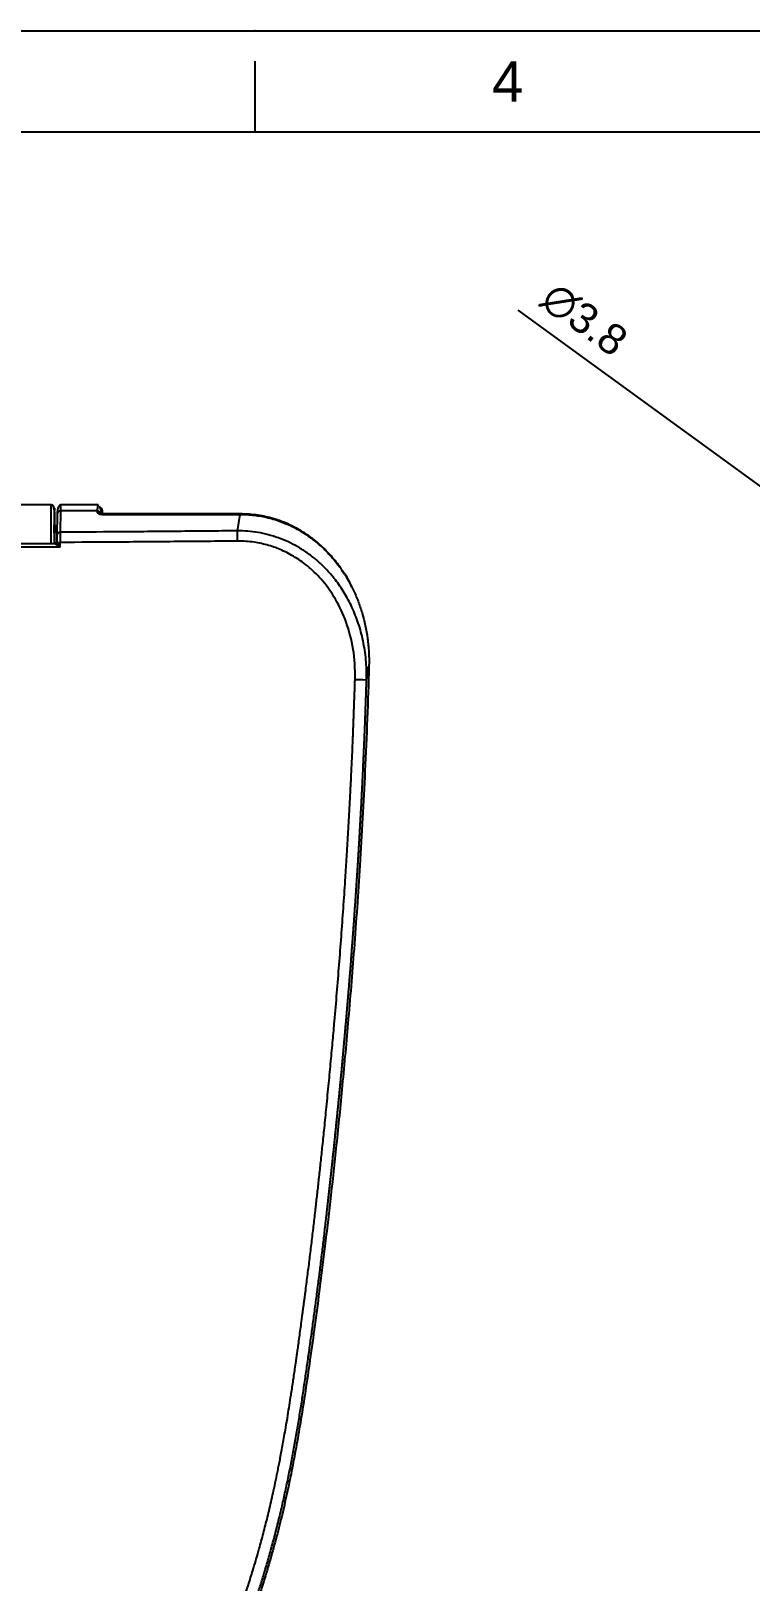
# Model space of a CAD drawing. Header units: millimetres. Extents: x 1301 to 1721, y -207 to 90.
# Drawn here: x 1438.5 to 1509.7, y -63 to 90.3 of the extents above; entities that cross this region are included whole.
import ezdxf

# ---------------------------------------------------------------- set-up
doc = ezdxf.new("R2010")
doc.units = ezdxf.units.MM
doc.layers.add('DIM', color=5, linetype='Continuous')
doc.layers.add('FORM', color=7, linetype='Continuous')
doc.styles.get("Standard").update_dxf_attribs({"font": 'arial.ttf'})
doc.dimstyles.new('사본 Standard', dxfattribs={"dimtxt": 2.5, "dimasz": 3, "dimexe": 1, "dimexo": 1, "dimgap": 0.9, "dimtad": 1, "dimdec": 1, "dimdsep": 46, "dimtxsty": 'Standard', "dimcen": 0.09, "dimclrd": 3, "dimclre": 3, "dimclrt": 2, "dimadec": 0, "dimazin": 0, "dimtfac": 1, "dimtdec": 1, "dimtmove": 0, "dimatfit": 3, "dimfxl": 1.25, "dimtolj": 1, "dimtzin": 0, "dimarcsym": 1})

# ---------------------------------------------------------------- blocks, each defined once
blk = doc.blocks.new('*D28')
at = {"layer": 'Defpoints', "color": 0, "transparency": 16777216}
for p in [(1517.88, 40.05), (1520.93, 37.84)]:
    blk.add_point(p, dxfattribs=at)
at = {"layer": 'DIM', "linetype": 'ByBlock', "lineweight": -2, "transparency": 16777216}
for p, q in [((1486.7, 62.7), (1515.45, 41.81)), ((1520.93, 37.84), (1517.88, 40.05)), ((1523.36, 36.07), (1525.78, 34.31))]:
    blk.add_line(p, q, dxfattribs=at)
at = {"layer": 'DIM', "transparency": 16777216}
for points in [[(1515.75, 42.22), (1515.16, 41.41), (1517.88, 40.05)], [(1523.65, 36.48), (1523.06, 35.67), (1520.93, 37.84)]]:
    blk.add_solid(points, dxfattribs=at)
at = {"layer": 'DIM', "transparency": 16777216, "insert": (1493.27, 61.78), "char_height": 3, "attachment_point": 5, "rotation": 324.0038}
blk.add_mtext('\\A1;∅3.8', dxfattribs=at)

msp = doc.modelspace()

# ---------------------------------------------------------------- linework, layer by layer
for p, q in [((1440.54, 43.44), (1436.83, 43.44)), ((1445.16, 43.44), (1441.42, 43.44)), ((1440.81, 40.69), (1440.8, 41.48)), ((1440.81, 41.83), (1440.81, 41.04)), ((1440.81, 41.65), (1440.83, 41.65)), ((1440.83, 42.77), (1440.83, 41.65)), ((1440.83, 41.65), (1440.83, 42.77)), ((1440.83, 41.82), (1440.85, 41.82)), ((1440.84, 41.03), (1440.85, 41.82)), ((1440.85, 41.47), (1440.85, 40.68)), ((1441.1, 42.55), (1441.07, 40.46)), ((1441.43, 42.84), (1441.4, 40.74)), ((1445.05, 42.84), (1441.43, 42.84)), ((1445.05, 42.84), (1445.05, 42.81)), ((1445.55, 42.5), (1445.55, 42.55)), ((1459.23, 42.55), (1445.55, 42.55)), ((1445.55, 42.5), (1459.23, 42.5)), ((1459.23, 42.55), (1459.23, 42.5)), ((1440.8, 40.69), (1440.81, 40.69)), ((1471.96, 27.49), (1471.94, 27.49))]:
    msp.add_line(p, q)
for centre, major_axis, ratio, start_param, end_param in [((1440.83, 38.94), (0, 3.83), 0.008727, 0.848412, 1.397826), ((1440.83, 38.94), (0, 3.83), 0.008727, 0.065264, 0.717885), ((1440.83, 38.94), (0, 2.72), 0.008727, 0.092155, 0.690994), ((1440.83, 38.94), (0, 3.83), 0.008727, 5.560801, 6.217922), ((1440.83, 38.94), (0, 2.72), 0.008727, 5.587693, 6.19103), ((1440.83, 38.94), (0, 3.83), 0.008727, 4.879829, 5.430274), ((1441.43, 42.55), (-0.333, 0.005), 0.866001, 4.725478, 6.300638), ((1445.05, 42.55), (-0.332, 0.03), 0.865135, 3.246134, 4.790759), ((1445.05, 42.52), (0.332, -0.03), 0.865135, 0.104541, 1.649166), ((1440.83, 38.94), (0, 2.72), 0.008727, 0.875304, 1.323866), ((1440.83, 38.94), (0, 1.88), 0.008727, 0, 1.207942), ((1440.83, 38.94), (0, 1.88), 0.008727, 5.056197, 6.283185), ((1440.83, 38.94), (0, 2.72), 0.008727, 4.94733, 5.403383), ((1441.4, 40.45), (-0.333, 0.005), 0.866001, 4.725478, 6.300638), ((1458.94, 39.86), (-0.01, 1.17), 0.016212, 4.710623, 5.759511), ((1440.93, 39.72), (0.117, 0.119), 0.863872, 3.98639, 5.416998), ((1441.4, 39.72), (-0.333, 0), 0.00311, 0.393866, 1.581629), ((1470.56, 26.18), (1.17, -0.04), 0.000177, 4.730443, 6.195919)]:
    msp.add_ellipse(centre, major_axis=major_axis, ratio=ratio, start_param=start_param, end_param=end_param)
for points, knots in [([(1440.49, 43.44), (1440.49, 43.44), (1440.49, 43.44), (1440.49, 43.43), (1440.49, 43.41), (1440.49, 43.36), (1440.49, 43.33), (1440.48, 43.24), (1440.48, 43.19), (1440.48, 43.06), (1440.48, 42.99), (1440.48, 42.86), (1440.48, 42.82), (1440.47, 42.75), (1440.47, 42.71), (1440.47, 42.67), (1440.47, 42.65), (1440.47, 42.64), (1440.47, 42.63), (1440.47, 42.63), (1440.47, 42.63), (1440.47, 42.63), (1440.47, 42.62), (1440.47, 42.62), (1440.47, 42.62), (1440.47, 42.62), (1440.47, 42.62), (1440.47, 42.62), (1440.47, 42.53), (1440.47, 42.44), (1440.47, 42.23), (1440.47, 42.12), (1440.47, 41.89), (1440.47, 41.77), (1440.46, 41.52), (1440.46, 41.39), (1440.46, 40.99), (1440.46, 40.71), (1440.46, 40.15), (1440.46, 39.88), (1440.46, 39.59)], [0, 0, 0, 0, 0.025047, 0.025047, 0.07204, 0.07204, 0.119032, 0.119032, 0.166025, 0.166025, 0.213017, 0.213017, 0.236513, 0.236513, 0.248262, 0.254136, 0.257073, 0.258541, 0.259275, 0.259643, 0.259826, 0.259918, 0.259964, 0.259987, 0.259998, 0.260004, 0.260004, 0.26001, 0.26001, 0.353995, 0.353995, 0.44798, 0.44798, 0.541964, 0.541964, 0.635949, 0.635949, 0.823919, 0.823919, 1, 1, 1, 1]), ([(1440.83, 42.8), (1440.83, 42.82), (1440.82, 42.95), (1440.79, 43.12), (1440.73, 43.31), (1440.63, 43.42), (1440.54, 43.44), (1440.49, 43.44)], [0, 0, 0, 0, 0.038028, 0.366306, 0.61833, 0.820758, 1, 1, 1, 1]), ([(1440.86, 39.63), (1440.86, 39.76), (1440.86, 40.24), (1440.86, 41.03), (1440.85, 41.89), (1440.85, 42.56), (1440.84, 42.99), (1440.83, 43.16), (1440.82, 43.05), (1440.81, 42.67), (1440.8, 42.05), (1440.8, 41.23), (1440.79, 40.38), (1440.79, 39.85), (1440.79, 39.6)], [0, 0, 0, 0, 0.032611, 0.120827, 0.209043, 0.297259, 0.385475, 0.473691, 0.561907, 0.650123, 0.738339, 0.826555, 0.914771, 1, 1, 1, 1]), ([(1441.46, 43.44), (1441.4, 43.44), (1441.31, 43.4), (1441.2, 43.22), (1441.13, 42.94), (1441.1, 42.69), (1441.1, 42.56)], [0, 0, 0, 0, 0.256388, 0.50896, 0.757072, 1, 1, 1, 1]), ([(1441.45, 43.44), (1441.45, 43.44), (1441.45, 43.44), (1441.45, 43.44), (1441.45, 43.44), (1441.45, 43.42), (1441.45, 43.41), (1441.44, 43.38), (1441.44, 43.36), (1441.44, 43.32), (1441.44, 43.3), (1441.44, 43.25), (1441.44, 43.23), (1441.44, 43.18), (1441.44, 43.16), (1441.44, 43.11), (1441.44, 43.09), (1441.44, 43.04), (1441.44, 43.02), (1441.43, 42.98), (1441.43, 42.97), (1441.43, 42.93), (1441.43, 42.92), (1441.43, 42.89), (1441.43, 42.88), (1441.43, 42.86), (1441.43, 42.85), (1441.43, 42.84), (1441.43, 42.84)], [0, 0, 0, 0, 0.005588, 0.005588, 0.082081, 0.082081, 0.158574, 0.158574, 0.235067, 0.235067, 0.311561, 0.311561, 0.388054, 0.388054, 0.464547, 0.464547, 0.54104, 0.54104, 0.617534, 0.617534, 0.694027, 0.694027, 0.77052, 0.77052, 0.847013, 0.847013, 0.923507, 1, 1, 1, 1]), ([(1445.16, 43.44), (1445.15, 43.44), (1445.15, 43.44), (1445.14, 43.42), (1445.13, 43.41), (1445.12, 43.36), (1445.11, 43.34), (1445.1, 43.27), (1445.09, 43.23), (1445.07, 43.09), (1445.06, 42.98), (1445.05, 42.84)], [0, 0, 0, 0, 0.13592, 0.13592, 0.308736, 0.308736, 0.481552, 0.481552, 0.654368, 0.654368, 1, 1, 1, 1]), ([(1445.18, 43.42), (1445.18, 43.42), (1445.18, 43.42), (1445.18, 43.42), (1445.18, 43.42), (1445.18, 43.43)], [0, 0, 0, 0, 0.02912, 0.02912, 1, 1, 1, 1]), ([(1445.43, 42.91), (1445.42, 42.93), (1445.38, 43.11), (1445.34, 43.26), (1445.29, 43.32)], [0, 0, 0, 0, 0.086283, 1, 1, 1, 1]), ([(1445.6, 42.57), (1445.6, 42.61), (1445.58, 42.78), (1445.55, 42.99), (1445.51, 43.11), (1445.48, 43.12), (1445.45, 43.04), (1445.42, 42.87), (1445.39, 42.68), (1445.38, 42.55)], [0, 0, 0, 0, 0.043596, 0.202997, 0.362397, 0.521798, 0.681199, 0.840599, 1, 1, 1, 1]), ([(1445.05, 42.81), (1445.05, 42.81), (1445.05, 42.81), (1445.05, 42.8), (1445.05, 42.8), (1445.05, 42.79), (1445.05, 42.79), (1445.05, 42.79), (1445.05, 42.78), (1445.05, 42.78), (1445.05, 42.78), (1445.05, 42.77), (1445.05, 42.77), (1445.05, 42.77), (1445.05, 42.77), (1445.05, 42.76), (1445.05, 42.76), (1445.05, 42.76), (1445.05, 42.75), (1445.05, 42.75), (1445.05, 42.75), (1445.05, 42.74), (1445.06, 42.74), (1445.06, 42.74), (1445.06, 42.73), (1445.06, 42.73), (1445.06, 42.73), (1445.06, 42.73), (1445.06, 42.72), (1445.06, 42.72), (1445.07, 42.72), (1445.07, 42.71), (1445.07, 42.71), (1445.07, 42.71), (1445.07, 42.71), (1445.07, 42.7), (1445.07, 42.7), (1445.08, 42.7), (1445.08, 42.69), (1445.08, 42.69), (1445.08, 42.69), (1445.08, 42.69), (1445.08, 42.68), (1445.09, 42.68), (1445.09, 42.68), (1445.09, 42.68), (1445.09, 42.67), (1445.09, 42.67), (1445.1, 42.67), (1445.1, 42.67), (1445.1, 42.67), (1445.1, 42.66), (1445.1, 42.66), (1445.11, 42.66), (1445.12, 42.65), (1445.14, 42.63), (1445.17, 42.6), (1445.21, 42.58), (1445.25, 42.56), (1445.28, 42.55), (1445.32, 42.53), (1445.36, 42.52), (1445.39, 42.52), (1445.42, 42.51), (1445.43, 42.51), (1445.44, 42.51), (1445.45, 42.51), (1445.46, 42.51), (1445.48, 42.51), (1445.49, 42.51), (1445.5, 42.51), (1445.51, 42.51), (1445.52, 42.51), (1445.54, 42.5), (1445.54, 42.5), (1445.55, 42.5)], [0, 0, 0, 0, 0.007905, 0.015766, 0.023583, 0.031356, 0.039085, 0.04677, 0.054411, 0.062008, 0.069561, 0.07707, 0.084534, 0.091955, 0.099332, 0.106664, 0.113951, 0.121195, 0.128393, 0.135548, 0.142657, 0.149722, 0.156742, 0.163717, 0.170648, 0.177535, 0.184377, 0.191175, 0.197929, 0.204639, 0.211305, 0.217927, 0.224505, 0.231039, 0.237529, 0.243976, 0.250378, 0.256737, 0.263053, 0.269324, 0.275552, 0.281737, 0.287878, 0.293975, 0.300028, 0.306039, 0.312005, 0.317928, 0.323807, 0.329643, 0.335434, 0.341183, 0.346887, 0.352548, 0.358165, 0.432153, 0.501481, 0.566131, 0.626057, 0.681145, 0.734147, 0.785026, 0.833739, 0.847923, 0.862052, 0.876123, 0.890135, 0.904087, 0.917979, 0.93181, 0.945579, 0.959284, 0.972924, 0.986496, 1, 1, 1, 1]), ([(1445.55, 42.55), (1445.53, 42.55), (1445.5, 42.55), (1445.44, 42.55), (1445.42, 42.56), (1445.41, 42.55), (1445.41, 42.55)], [0, 0, 0, 0, 0.229471, 0.449398, 0.876417, 1, 1, 1, 1]), ([(1469.21, 37.14), (1469.12, 37.26), (1468.74, 37.77), (1468.02, 38.65), (1466.97, 39.66), (1466.04, 40.37), (1465.26, 40.87), (1464.55, 41.27), (1463.62, 41.71), (1462.42, 42.13), (1460.92, 42.47), (1459.83, 42.55), (1459.23, 42.55)], [0, 0, 0, 0, 0.036644, 0.162842, 0.288266, 0.405016, 0.459489, 0.525108, 0.61197, 0.720085, 0.849468, 1, 1, 1, 1]), ([(1459.23, 42.5), (1459.45, 42.5), (1459.91, 42.49), (1460.59, 42.43), (1461.05, 42.36), (1461.51, 42.28), (1461.74, 42.23), (1462.43, 42.06), (1462.89, 41.92), (1463.57, 41.66), (1463.79, 41.57), (1464.24, 41.37), (1464.68, 41.15), (1465.11, 40.91), (1465.54, 40.64), (1465.75, 40.51), (1466.37, 40.07), (1466.77, 39.75), (1467.35, 39.24), (1467.54, 39.06), (1467.91, 38.68), (1468.26, 38.3), (1468.6, 37.89), (1468.85, 37.58), (1468.97, 37.42), (1469.11, 37.23), (1469.18, 37.13), (1469.21, 37.08), (1469.23, 37.06), (1469.23, 37.04), (1469.24, 37.04), (1469.24, 37.04), (1469.24, 37.03), (1469.24, 37.03), (1469.24, 37.03), (1469.24, 37.03), (1469.24, 37.03), (1469.24, 37.03), (1469.24, 37.03), (1469.45, 36.73), (1469.66, 36.41), (1470, 35.82), (1470.14, 35.57), (1470.27, 35.3)], [0, 0, 0, 0, 0.051249, 0.102498, 0.153748, 0.153748, 0.204997, 0.204997, 0.307495, 0.307495, 0.358744, 0.358744, 0.409994, 0.461243, 0.461243, 0.512492, 0.512492, 0.61499, 0.61499, 0.66624, 0.66624, 0.717489, 0.768738, 0.768738, 0.794363, 0.807175, 0.813581, 0.816784, 0.818386, 0.819186, 0.819587, 0.819787, 0.819887, 0.819937, 0.819962, 0.819975, 0.819981, 0.819981, 0.819987, 0.819987, 0.922486, 0.922486, 1, 1, 1, 1]), ([(1441.4, 40.74), (1441.4, 40.71), (1441.4, 40.69), (1441.4, 40.62), (1441.4, 40.59), (1441.4, 40.52), (1441.4, 40.48), (1441.4, 40.4), (1441.4, 40.35), (1441.4, 40.26), (1441.4, 40.22), (1441.4, 40.12), (1441.4, 40.07), (1441.4, 39.97), (1441.4, 39.92), (1441.4, 39.82), (1441.4, 39.77), (1441.4, 39.72)], [0, 0, 0, 0, 0.125, 0.125, 0.25, 0.25, 0.375, 0.375, 0.5, 0.5, 0.625, 0.625, 0.75, 0.75, 0.875, 0.875, 1, 1, 1, 1]), ([(1471.72, 26.15), (1471.73, 26.48), (1471.73, 26.82), (1471.71, 27.48), (1471.69, 27.8), (1471.63, 28.44), (1471.59, 28.76), (1471.5, 29.38), (1471.44, 29.69), (1471.32, 30.29), (1471.25, 30.59), (1471.09, 31.16), (1471, 31.45), (1470.72, 32.28), (1470.51, 32.81), (1470.16, 33.57), (1470.04, 33.82), (1469.78, 34.29), (1469.65, 34.53), (1469.37, 34.98), (1469.23, 35.19), (1468.94, 35.62), (1468.79, 35.82), (1468.49, 36.21), (1468.33, 36.4), (1468.01, 36.77), (1467.85, 36.95), (1467.53, 37.28), (1467.36, 37.44), (1467.12, 37.68), (1466.99, 37.79), (1466.84, 37.92), (1466.77, 37.98), (1466.73, 38.01), (1466.71, 38.03), (1466.71, 38.03), (1466.7, 38.04), (1466.7, 38.04), (1466.7, 38.04), (1466.7, 38.04), (1466.7, 38.04), (1466.7, 38.04), (1466.7, 38.04), (1466.42, 38.28), (1466.13, 38.5), (1465.54, 38.91), (1465.24, 39.1), (1464.62, 39.46), (1464.3, 39.63), (1463.66, 39.92), (1463.33, 40.06), (1462.67, 40.3), (1462.33, 40.4), (1461.66, 40.58), (1461.32, 40.65), (1460.64, 40.77), (1460.3, 40.81), (1459.62, 40.86), (1459.28, 40.88), (1458.94, 40.87)], [0, 0, 0, 0, 0.03125, 0.03125, 0.0625, 0.0625, 0.09375, 0.09375, 0.125, 0.125, 0.15625, 0.15625, 0.1875, 0.1875, 0.25, 0.25, 0.28125, 0.28125, 0.3125, 0.3125, 0.34375, 0.34375, 0.375, 0.375, 0.40625, 0.40625, 0.4375, 0.4375, 0.46875, 0.46875, 0.484375, 0.492188, 0.496094, 0.498047, 0.499023, 0.499512, 0.499756, 0.499878, 0.499939, 0.499969, 0.499985, 0.499985, 0.5, 0.5, 0.5625, 0.5625, 0.625, 0.625, 0.6875, 0.6875, 0.75, 0.75, 0.8125, 0.8125, 0.875, 0.875, 0.9375, 0.9375, 1, 1, 1, 1]), ([(1440.9, 39.59), (1440.91, 39.59), (1440.92, 39.59), (1440.94, 39.6), (1440.95, 39.6), (1440.97, 39.61), (1440.98, 39.62), (1441, 39.63), (1441.01, 39.63), (1441.02, 39.65), (1441.03, 39.66), (1441.04, 39.68), (1441.05, 39.69), (1441.05, 39.71), (1441.06, 39.72), (1441.06, 39.74), (1441.06, 39.75), (1441.06, 39.76)], [0, 0, 0, 0, 0.125, 0.125, 0.25, 0.25, 0.375, 0.375, 0.5, 0.5, 0.625, 0.625, 0.75, 0.75, 0.875, 0.875, 1, 1, 1, 1]), ([(1440.93, 39.57), (1440.93, 39.57), (1440.93, 39.57), (1440.93, 39.57), (1440.93, 39.57), (1440.93, 39.57), (1440.92, 39.58), (1440.92, 39.58), (1440.92, 39.58), (1440.92, 39.58), (1440.92, 39.58), (1440.92, 39.58), (1440.91, 39.58), (1440.91, 39.58), (1440.91, 39.58), (1440.91, 39.59), (1440.91, 39.59), (1440.91, 39.59), (1440.91, 39.59), (1440.9, 39.59), (1440.9, 39.59), (1440.9, 39.59), (1440.9, 39.59), (1440.9, 39.59), (1440.9, 39.59), (1440.9, 39.59), (1440.9, 39.59), (1440.9, 39.59), (1440.9, 39.59), (1440.9, 39.59), (1440.9, 39.59), (1440.9, 39.59), (1440.9, 39.59), (1440.9, 39.59), (1440.9, 39.59), (1440.9, 39.59)], [0, 0, 0, 0, 0.03321, 0.066193, 0.098951, 0.13149, 0.163811, 0.195921, 0.227823, 0.259521, 0.291019, 0.322322, 0.353435, 0.384361, 0.415107, 0.445675, 0.476072, 0.506302, 0.53637, 0.566282, 0.596043, 0.625657, 0.655132, 0.684471, 0.713681, 0.742768, 0.771737, 0.800595, 0.829347, 0.858, 0.88656, 0.915034, 0.943427, 0.971747, 1, 1, 1, 1]), ([(1441.4, 39.26), (1441.4, 39.26), (1441.39, 39.26), (1441.38, 39.27), (1441.38, 39.27), (1441.37, 39.28), (1441.36, 39.29), (1441.35, 39.29), (1441.34, 39.3), (1441.33, 39.3), (1441.32, 39.31), (1441.31, 39.32), (1441.29, 39.34), (1441.26, 39.35), (1441.24, 39.37), (1441.21, 39.38), (1441.19, 39.4), (1441.17, 39.41), (1441.16, 39.42), (1441.14, 39.43), (1441.12, 39.44), (1441.1, 39.46), (1441.08, 39.47), (1441.06, 39.49), (1441.03, 39.5), (1441.02, 39.51), (1441, 39.52), (1441, 39.53), (1440.99, 39.53), (1440.98, 39.54), (1440.97, 39.54), (1440.97, 39.55), (1440.96, 39.55), (1440.96, 39.56), (1440.95, 39.56), (1440.94, 39.56), (1440.94, 39.57), (1440.94, 39.57), (1440.93, 39.57)], [0, 0, 0, 0, 0.014558, 0.029683, 0.045378, 0.061644, 0.078484, 0.095902, 0.113898, 0.132476, 0.151638, 0.171386, 0.222222, 0.273404, 0.324917, 0.36711, 0.407567, 0.446269, 0.483196, 0.518332, 0.551662, 0.583176, 0.640606, 0.694456, 0.744712, 0.791376, 0.811004, 0.830212, 0.849004, 0.867382, 0.885349, 0.90291, 0.920068, 0.936828, 0.953195, 0.969174, 0.984774, 1, 1, 1, 1]), ([(1441.09, 39.72), (1441.09, 39.72), (1441.09, 39.73), (1441.09, 39.73), (1441.08, 39.73), (1441.08, 39.73), (1441.08, 39.73), (1441.08, 39.74), (1441.08, 39.74), (1441.08, 39.74), (1441.08, 39.74), (1441.08, 39.74), (1441.07, 39.74), (1441.07, 39.75), (1441.07, 39.75), (1441.07, 39.75), (1441.07, 39.75), (1441.07, 39.75), (1441.07, 39.75), (1441.07, 39.76), (1441.07, 39.76), (1441.06, 39.76), (1441.06, 39.76), (1441.06, 39.76), (1441.06, 39.76), (1441.06, 39.76), (1441.06, 39.76)], [0, 0, 0, 0, 0.035091, 0.069671, 0.103741, 0.137297, 0.170339, 0.202864, 0.234872, 0.266361, 0.297331, 0.327784, 0.357721, 0.387141, 0.416046, 0.444435, 0.472309, 0.536165, 0.598692, 0.659905, 0.719815, 0.778429, 0.835752, 0.891789, 0.946538, 1, 1, 1, 1]), ([(1441.4, 39.26), (1441.38, 39.29), (1441.35, 39.34), (1441.3, 39.41), (1441.26, 39.47), (1441.22, 39.53), (1441.19, 39.57), (1441.16, 39.62), (1441.13, 39.66), (1441.11, 39.69), (1441.1, 39.71), (1441.09, 39.72)], [0, 0, 0, 0, 0.150162, 0.286757, 0.4102, 0.522066, 0.624381, 0.717684, 0.805913, 0.897462, 1, 1, 1, 1]), ([(1470.27, 35.3), (1470.22, 35.4), (1469.98, 35.96), (1469.67, 36.48), (1469.38, 36.89)], [0, 0, 0, 0, 0.179691, 1, 1, 1, 1]), ([(1470.27, 35.3), (1470.31, 35.21), (1470.35, 35.13), (1470.57, 34.68), (1470.73, 34.31), (1471.02, 33.55), (1471.16, 33.16), (1471.52, 31.95), (1471.7, 31.1), (1471.85, 30), (1471.87, 29.78), (1471.91, 29.33), (1471.93, 29.11), (1471.97, 28.42), (1471.97, 27.96), (1471.96, 27.49)], [0, 0, 0, 0, 0.039039, 0.039039, 0.199199, 0.199199, 0.359359, 0.359359, 0.67968, 0.67968, 0.75976, 0.75976, 0.83984, 0.83984, 1, 1, 1, 1]), ([(1434.45, -104.31), (1434.47, -104.29), (1434.5, -104.26), (1434.55, -104.22), (1434.61, -104.17), (1434.66, -104.12), (1434.71, -104.08), (1434.76, -104.03), (1434.81, -103.98), (1434.87, -103.93), (1434.92, -103.89), (1434.97, -103.84), (1435.03, -103.79), (1435.08, -103.74), (1435.14, -103.69), (1435.19, -103.64), (1435.25, -103.59), (1435.3, -103.54), (1435.36, -103.49), (1435.41, -103.44), (1435.47, -103.38), (1435.53, -103.33), (1435.58, -103.28), (1435.64, -103.22), (1435.7, -103.17), (1435.75, -103.12), (1435.81, -103.06), (1435.87, -103.01), (1435.93, -102.95), (1435.99, -102.9), (1436.05, -102.84), (1436.11, -102.78), (1436.17, -102.73), (1436.23, -102.67), (1436.29, -102.61), (1436.35, -102.55), (1436.41, -102.5), (1436.47, -102.44), (1436.53, -102.38), (1436.59, -102.32), (1436.65, -102.26), (1436.72, -102.2), (1436.78, -102.14), (1436.84, -102.07), (1436.9, -102.01), (1436.97, -101.95), (1437.03, -101.89), (1437.1, -101.82), (1437.16, -101.76), (1437.22, -101.7), (1437.29, -101.63), (1437.35, -101.57), (1437.42, -101.5), (1437.48, -101.44), (1437.64, -101.28), (1437.87, -101.04), (1438.19, -100.72), (1438.5, -100.39), (1438.81, -100.07), (1439.13, -99.73), (1439.48, -99.35), (1439.87, -98.93), (1440.28, -98.47), (1440.83, -97.85), (1441.52, -97.05), (1442.35, -96.06), (1443.19, -95.03), (1444.05, -93.94), (1444.91, -92.82), (1445.76, -91.66), (1446.63, -90.45), (1447.36, -89.4), (1447.96, -88.5), (1448.43, -87.79), (1448.9, -87.07), (1449.34, -86.38), (1449.76, -85.71), (1450.16, -85.06), (1450.56, -84.39), (1450.93, -83.76), (1451.35, -83.04), (1451.88, -82.12), (1452.58, -80.85), (1453.29, -79.52), (1453.89, -78.36), (1454.35, -77.44), (1454.76, -76.59), (1455.13, -75.81), (1455.46, -75.1), (1455.74, -74.5), (1456.01, -73.9), (1456.31, -73.22), (1456.63, -72.48), (1456.96, -71.71), (1457.22, -71.08), (1457.47, -70.46), (1457.78, -69.7), (1458.16, -68.71), (1458.55, -67.68), (1458.87, -66.81), (1459.18, -65.94), (1459.55, -64.86), (1459.92, -63.73), (1460.24, -62.73), (1460.49, -61.91), (1460.73, -61.12), (1460.94, -60.39), (1461.12, -59.74), (1461.31, -59.08), (1461.51, -58.31), (1461.72, -57.52), (1461.92, -56.7), (1462.19, -55.57), (1462.55, -54), (1462.86, -52.52), (1463.07, -51.43), (1463.19, -50.83), (1463.31, -50.17), (1463.45, -49.46), (1463.58, -48.68), (1463.75, -47.74), (1463.92, -46.72), (1464.09, -45.64), (1464.26, -44.54), (1464.44, -43.35), (1464.61, -42.23), (1464.72, -41.45), (1464.79, -40.97), (1464.85, -40.56), (1464.92, -40.04), (1465.01, -39.41), (1465.14, -38.44), (1465.38, -36.71), (1465.64, -34.7), (1465.9, -32.69), (1466.1, -31.12), (1466.29, -29.55), (1466.48, -27.97), (1466.62, -26.72), (1466.73, -25.77), (1466.8, -25.13), (1466.88, -24.46), (1466.96, -23.77), (1467.03, -23.06), (1467.12, -22.32), (1467.2, -21.56), (1467.28, -20.77), (1467.4, -19.66), (1467.56, -18.12), (1467.77, -16.06), (1467.98, -13.84), (1468.19, -11.63), (1468.38, -9.58), (1468.58, -7.34), (1468.79, -4.85), (1469.02, -2.06), (1469.23, 0.73), (1469.43, 3.52), (1469.6, 6.06), (1469.75, 8.39), (1469.88, 10.57), (1470.02, 12.88), (1470.12, 14.95), (1470.21, 16.69), (1470.27, 18.03), (1470.33, 19.27), (1470.37, 20.2), (1470.39, 20.84), (1470.41, 21.24), (1470.42, 21.64), (1470.44, 22.05), (1470.45, 22.45), (1470.47, 22.86), (1470.48, 23.27), (1470.5, 23.68), (1470.51, 24.09), (1470.53, 24.51), (1470.54, 24.92), (1470.56, 25.34), (1470.57, 25.76), (1470.58, 26.04), (1470.58, 26.18)], [0, 0, 0, 0, 0.000488, 0.000979, 0.001474, 0.001972, 0.002474, 0.002979, 0.003488, 0.004, 0.004516, 0.005035, 0.005558, 0.006084, 0.006614, 0.007147, 0.007684, 0.008224, 0.008767, 0.009314, 0.009865, 0.010419, 0.010977, 0.011538, 0.012102, 0.01267, 0.013242, 0.013817, 0.014396, 0.014978, 0.015563, 0.016152, 0.016745, 0.017341, 0.01794, 0.018543, 0.019149, 0.019759, 0.020373, 0.02099, 0.02161, 0.022234, 0.022861, 0.023492, 0.024127, 0.024764, 0.025406, 0.026051, 0.026699, 0.027351, 0.028006, 0.028665, 0.029327, 0.029992, 0.030662, 0.033993, 0.037273, 0.040501, 0.043676, 0.046799, 0.050667, 0.054793, 0.059177, 0.063817, 0.072758, 0.082022, 0.091601, 0.101487, 0.111782, 0.122119, 0.132461, 0.143985, 0.149647, 0.155743, 0.162267, 0.168308, 0.173428, 0.179132, 0.184735, 0.190238, 0.194972, 0.202655, 0.213238, 0.226162, 0.235103, 0.241477, 0.248257, 0.255435, 0.260213, 0.264971, 0.26971, 0.274429, 0.28107, 0.287084, 0.292481, 0.295686, 0.301592, 0.310168, 0.318593, 0.325259, 0.330187, 0.338472, 0.349736, 0.355826, 0.361072, 0.368323, 0.373718, 0.377278, 0.38286, 0.38859, 0.394469, 0.400495, 0.406667, 0.419632, 0.435224, 0.439191, 0.443582, 0.448394, 0.453625, 0.459274, 0.465337, 0.474265, 0.48152, 0.488915, 0.49827, 0.507535, 0.513177, 0.515211, 0.518186, 0.521967, 0.526551, 0.531937, 0.543129, 0.564148, 0.575532, 0.58691, 0.598282, 0.609654, 0.621027, 0.625518, 0.630175, 0.635001, 0.639993, 0.645155, 0.650485, 0.655986, 0.661658, 0.667502, 0.680184, 0.695048, 0.712121, 0.728094, 0.742917, 0.756568, 0.77665, 0.796748, 0.81684, 0.836932, 0.857041, 0.871725, 0.887386, 0.904024, 0.921636, 0.932, 0.941637, 0.950546, 0.958729, 0.961598, 0.964479, 0.967372, 0.970277, 0.973194, 0.976124, 0.979066, 0.98202, 0.984986, 0.987964, 0.990955, 0.993958, 0.996973, 1, 1, 1, 1]), ([(1448.89, -89.19), (1448.9, -89.19), (1448.91, -89.16), (1448.94, -89.12), (1448.98, -89.06), (1449.03, -88.98), (1449.09, -88.89), (1449.16, -88.78), (1449.25, -88.66), (1449.34, -88.51), (1449.44, -88.36), (1449.56, -88.18), (1449.68, -87.99), (1449.82, -87.78), (1449.96, -87.56), (1450.11, -87.32), (1450.28, -87.06), (1450.45, -86.78), (1450.63, -86.49), (1450.82, -86.18), (1451.03, -85.85), (1451.24, -85.51), (1451.45, -85.15), (1451.68, -84.77), (1451.86, -84.46), (1452, -84.23), (1452.08, -84.08), (1452.17, -83.93), (1452.26, -83.77), (1452.36, -83.61), (1452.46, -83.44), (1452.56, -83.26), (1452.66, -83.08), (1452.76, -82.9), (1452.87, -82.71), (1452.98, -82.52), (1453.09, -82.32), (1453.2, -82.11), (1453.32, -81.9), (1453.43, -81.69), (1453.55, -81.47), (1453.68, -81.25), (1453.8, -81.02), (1453.93, -80.78), (1454.05, -80.54), (1454.18, -80.29), (1454.31, -80.04), (1454.45, -79.79), (1454.58, -79.54), (1454.76, -79.18), (1455.04, -78.62), (1455.48, -77.74), (1456.07, -76.52), (1456.8, -74.97), (1457.64, -73.07), (1458.27, -71.56), (1458.68, -70.53), (1458.87, -70.07), (1459.08, -69.52), (1459.33, -68.88), (1459.6, -68.16), (1459.9, -67.34), (1460.22, -66.43), (1460.57, -65.43), (1460.94, -64.33), (1461.32, -63.14), (1461.71, -61.86), (1462.12, -60.48), (1462.52, -59), (1462.93, -57.43), (1463.31, -55.86), (1463.65, -54.33), (1463.96, -52.86), (1464.26, -51.4), (1464.53, -49.93), (1464.79, -48.46), (1465.04, -46.98), (1465.28, -45.51), (1465.5, -44.04), (1465.72, -42.56), (1465.93, -41.09), (1466.14, -39.61), (1466.34, -38.14), (1466.54, -36.66), (1466.74, -35.19), (1466.93, -33.71), (1467.12, -32.24), (1467.3, -30.76), (1467.48, -29.28), (1467.65, -27.8), (1467.78, -26.68), (1467.87, -25.93), (1467.91, -25.53), (1467.96, -25.14), (1468, -24.74), (1468.05, -24.34), (1468.09, -23.95), (1468.13, -23.55), (1468.18, -23.15), (1468.22, -22.76), (1468.26, -22.36), (1468.31, -21.96), (1468.35, -21.57), (1468.39, -21.17), (1468.43, -20.78), (1468.48, -20.38), (1468.52, -19.98), (1468.56, -19.59), (1468.6, -19.19), (1468.64, -18.79), (1468.68, -18.4), (1468.72, -18), (1468.76, -17.6), (1468.8, -17.21), (1468.84, -16.81), (1468.88, -16.41), (1468.92, -16.02), (1468.96, -15.62), (1469, -15.22), (1469.04, -14.83), (1469.08, -14.43), (1469.11, -14.03), (1469.15, -13.64), (1469.19, -13.24), (1469.23, -12.84), (1469.27, -12.44), (1469.3, -12.05), (1469.34, -11.65), (1469.38, -11.25), (1469.41, -10.86), (1469.45, -10.46), (1469.49, -10.06), (1469.52, -9.67), (1469.56, -9.27), (1469.59, -8.87), (1469.63, -8.47), (1469.66, -8.08), (1469.7, -7.68), (1469.73, -7.28), (1469.77, -6.89), (1469.8, -6.49), (1469.83, -6.09), (1469.87, -5.69), (1469.9, -5.3), (1469.93, -4.9), (1469.97, -4.5), (1470, -4.1), (1470.03, -3.71), (1470.06, -3.31), (1470.1, -2.91), (1470.13, -2.52), (1470.16, -2.12), (1470.19, -1.72), (1470.22, -1.32), (1470.25, -0.93), (1470.28, -0.53), (1470.31, -0.13), (1470.34, 0.27), (1470.37, 0.66), (1470.4, 1.06), (1470.43, 1.46), (1470.46, 1.86), (1470.49, 2.26), (1470.52, 2.65), (1470.54, 3.05), (1470.57, 3.45), (1470.6, 3.85), (1470.63, 4.24), (1470.65, 4.64), (1470.68, 5.04), (1470.71, 5.44), (1470.73, 5.84), (1470.76, 6.23), (1470.79, 6.63), (1470.81, 7.03), (1470.84, 7.43), (1470.86, 7.83), (1470.89, 8.22), (1470.91, 8.62), (1470.94, 9.02), (1470.96, 9.42), (1470.98, 9.82), (1471.01, 10.21), (1471.03, 10.61), (1471.05, 11.01), (1471.08, 11.41), (1471.1, 11.81), (1471.12, 12.2), (1471.14, 12.6), (1471.16, 13), (1471.19, 13.4), (1471.21, 13.8), (1471.23, 14.19), (1471.25, 14.59), (1471.27, 14.99), (1471.29, 15.39), (1471.31, 15.79), (1471.33, 16.19), (1471.35, 16.58), (1471.37, 16.98), (1471.38, 17.38), (1471.4, 17.78), (1471.42, 18.18), (1471.44, 18.58), (1471.46, 18.97), (1471.47, 19.37), (1471.49, 19.77), (1471.51, 20.17), (1471.52, 20.57), (1471.54, 20.97), (1471.56, 21.37), (1471.57, 21.76), (1471.59, 22.16), (1471.6, 22.56), (1471.62, 22.96), (1471.63, 23.36), (1471.64, 23.76), (1471.66, 24.15), (1471.67, 24.55), (1471.68, 24.95), (1471.7, 25.35), (1471.71, 25.75), (1471.72, 26.01), (1471.72, 26.15)], [0, 0, 0, 0, 0.000278, 0.000719, 0.001324, 0.002093, 0.003025, 0.004121, 0.00538, 0.006803, 0.00839, 0.01014, 0.012053, 0.014131, 0.016371, 0.018776, 0.021344, 0.024075, 0.02697, 0.030029, 0.033251, 0.036637, 0.040186, 0.043899, 0.047775, 0.049178, 0.050628, 0.052124, 0.053667, 0.055256, 0.056892, 0.058575, 0.060303, 0.062079, 0.063901, 0.065769, 0.067684, 0.069645, 0.071653, 0.073708, 0.075809, 0.077956, 0.08015, 0.082391, 0.084678, 0.087011, 0.089391, 0.091818, 0.094291, 0.096522, 0.101795, 0.11011, 0.121465, 0.135861, 0.153296, 0.173771, 0.177132, 0.181286, 0.186231, 0.191968, 0.198497, 0.205819, 0.213932, 0.222838, 0.232536, 0.243026, 0.25431, 0.266386, 0.279256, 0.292916, 0.307366, 0.319943, 0.332513, 0.345075, 0.357629, 0.370177, 0.382718, 0.395251, 0.407776, 0.420295, 0.432808, 0.445317, 0.457823, 0.470328, 0.482833, 0.495338, 0.507843, 0.520348, 0.532852, 0.545355, 0.557859, 0.561208, 0.564558, 0.567907, 0.571257, 0.574606, 0.577956, 0.581305, 0.584655, 0.588004, 0.591354, 0.594703, 0.598052, 0.601402, 0.604751, 0.6081, 0.611449, 0.614799, 0.618148, 0.621497, 0.624846, 0.628195, 0.631544, 0.634893, 0.638242, 0.641591, 0.64494, 0.648289, 0.651638, 0.654987, 0.658336, 0.661685, 0.665034, 0.668383, 0.671732, 0.675081, 0.67843, 0.681779, 0.685128, 0.688477, 0.691826, 0.695175, 0.698525, 0.701874, 0.705223, 0.708572, 0.711921, 0.71527, 0.71862, 0.721969, 0.725318, 0.728667, 0.732017, 0.735366, 0.738715, 0.742064, 0.745414, 0.748763, 0.752112, 0.755462, 0.758811, 0.76216, 0.76551, 0.768859, 0.772209, 0.775558, 0.778908, 0.782257, 0.785606, 0.788956, 0.792305, 0.795655, 0.799005, 0.802354, 0.805704, 0.809053, 0.812403, 0.815752, 0.819102, 0.822452, 0.825801, 0.829151, 0.8325, 0.83585, 0.8392, 0.84255, 0.845899, 0.849249, 0.852599, 0.855948, 0.859298, 0.862648, 0.865998, 0.869348, 0.872697, 0.876047, 0.879397, 0.882747, 0.886097, 0.889447, 0.892797, 0.896146, 0.899496, 0.902846, 0.906196, 0.909546, 0.912896, 0.916246, 0.919596, 0.922946, 0.926296, 0.929646, 0.932996, 0.936346, 0.939696, 0.943046, 0.946397, 0.949747, 0.953097, 0.956447, 0.959797, 0.963147, 0.966497, 0.969848, 0.973198, 0.976548, 0.979898, 0.983249, 0.986599, 0.989949, 0.993299, 0.99665, 1, 1, 1, 1]), ([(1471.96, 27.49), (1471.86, 24.02), (1471.61, 17.45), (1471.1, 8.11), (1470.52, -0.2), (1469.91, -7.6), (1469.31, -14.18), (1468.72, -20.06), (1468.14, -25.32), (1467.59, -30.02), (1467.06, -34.24), (1466.56, -38.04), (1466.08, -41.46), (1465.63, -44.53), (1465.19, -47.29), (1464.76, -49.8), (1464.31, -52.14), (1463.84, -54.41), (1463.33, -56.67), (1462.75, -58.92), (1462.13, -61.15), (1461.46, -63.37), (1460.85, -65.22), (1460.46, -66.34), (1460.33, -66.72)], [0, 0, 0, 0, 0.109332, 0.207453, 0.294667, 0.372204, 0.441358, 0.503147, 0.558447, 0.60801, 0.652487, 0.692537, 0.728728, 0.761324, 0.7905, 0.816858, 0.841471, 0.865542, 0.889817, 0.914284, 0.938649, 0.962811, 0.987206, 1, 1, 1, 1])]:
    msp.add_open_spline(points, degree=3, knots=knots)
for points, degree in [([(1445.15, 43.43), (1445.13, 43.44)], 1), ([(1458.94, 40.87), (1458.99, 41.14), (1459.08, 41.67), (1459.18, 42.23), (1459.23, 42.5)], 3), ([(1441.07, 40.45), (1441.07, 40.4), (1441.07, 40.28), (1441.06, 40.06), (1441.06, 39.87), (1441.06, 39.76)], 3), ([(1458.94, 40.87), (1456.94, 40.86), (1452.97, 40.82), (1447.12, 40.77), (1443.3, 40.75), (1441.4, 40.74)], 3), ([(1440.9, 39.59), (1438.14, 39.59), (1432.55, 39.59), (1423.96, 39.59), (1415.1, 39.59), (1409.05, 39.59), (1405.99, 39.59)], 3), ([(1441.4, 39.26), (1429.6, 39.26), (1417.8, 39.26), (1405.99, 39.26)], 3), ([(1458.96, 39.86), (1456.96, 39.84), (1452.98, 39.81), (1447.13, 39.76), (1443.3, 39.74), (1441.4, 39.72)], 3), ([(1441.4, 39.26), (1441.4, 39.41), (1441.4, 39.57), (1441.4, 39.72)], 3), ([(1470.58, 26.18), (1470.61, 27.22), (1470.48, 29.19), (1469.77, 31.9), (1468.68, 34.19), (1467.4, 35.96), (1466.04, 37.32), (1464.66, 38.3), (1463.34, 38.99), (1462.05, 39.46), (1460.64, 39.78), (1459.54, 39.87), (1458.96, 39.86)], 3), ([(1471.72, 26.15), (1471.76, 26.37), (1471.84, 26.81), (1471.92, 27.26), (1471.96, 27.49)], 3)]:
    msp.add_open_spline(points, degree=degree)
at = {"layer": 'FORM'}
for p, q in [((1460.69, 80.34), (1460.69, 87.34)), ((1710.69, 80.34), (1310.69, 80.34))]:
    msp.add_line(p, q, dxfattribs=at)
at = {"layer": 'FORM', "color": 7, "linetype": 'Continuous'}
msp.add_lwpolyline([(1300.69, 90.34), (1720.69, 90.34), (1720.69, -206.66), (1300.69, -206.66)], close=True, dxfattribs=at)
at = {"layer": 'FORM'}
msp.add_point((1460.69, 90.34), dxfattribs=at)

# ---------------------------------------------------------------- texts
at = {"layer": 'FORM', "insert": (1485.69, 85.34), "char_height": 4, "attachment_point": 5}
msp.add_mtext_dynamic_manual_height_columns('4', width=50, gutter_width=12.5, heights=[0], dxfattribs=at)

# ---------------------------------------------------------------- dimensions: what is measured, and where the dimension line sits
at = {"layer": 'DIM'}
dim = msp.add_diameter_dim_2p(p1=(1520.93, 37.84), p2=(1517.88, 40.05), dimstyle='사본 Standard', override={"dimtxt": 3, "dimgap": 1.5, "dimcen": 0, "dimclrd": 256, "dimclre": 256, "dimclrt": 256}, dxfattribs=at)
dim.commit()
dim.dimension.update_dxf_attribs({"geometry": '*D28', "text_midpoint": (1491.44, 59.26), "dimtype": 163})

doc.saveas('drawing.dxf')
